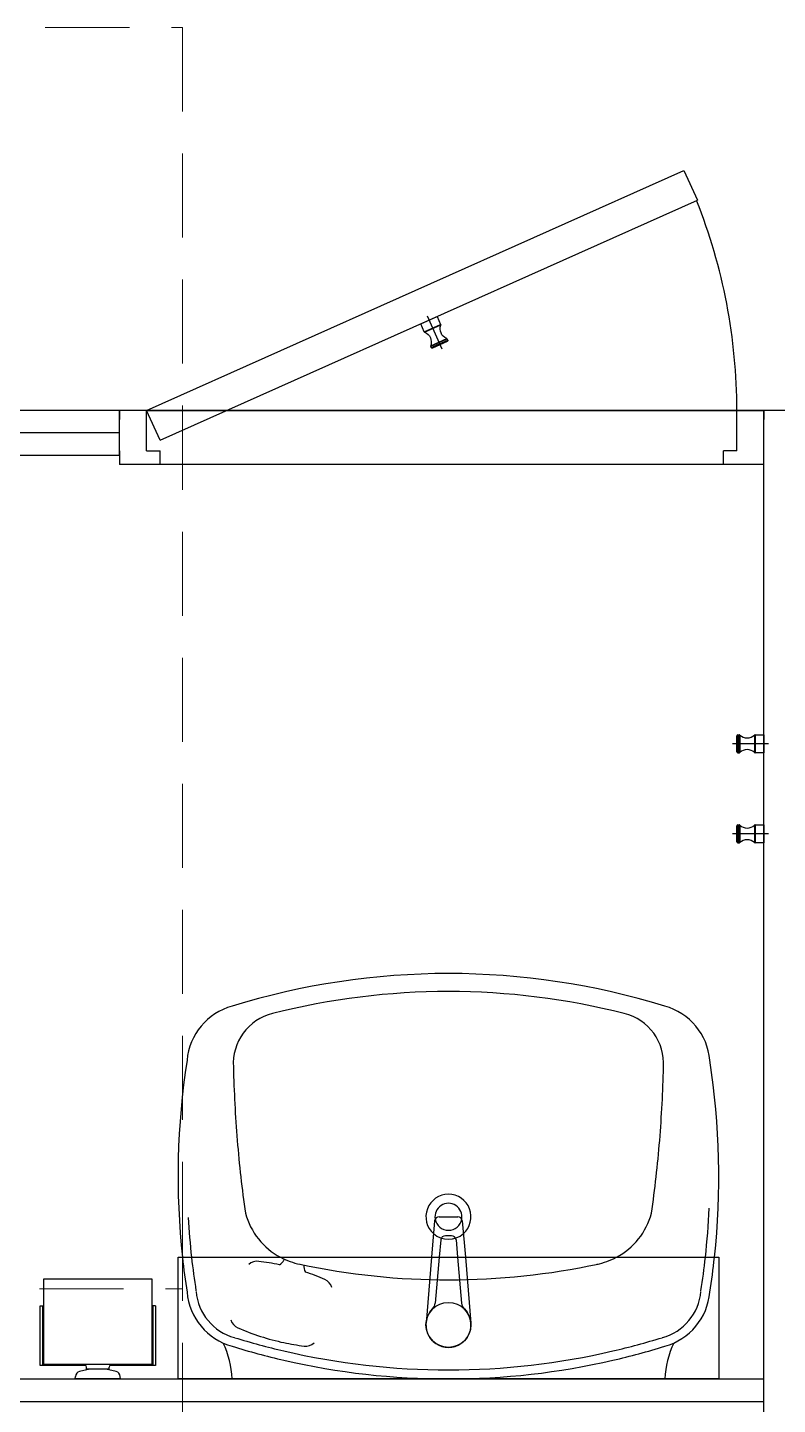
# Model space of a CAD drawing. Extents: x 475189 to 476029, y 1007718 to 1008015.
# Drawn here: x 475792.26 to 475796.72, y 1007878.75 to 1007886.94 of the extents above; entities that cross this region are included whole.
import ezdxf
from ezdxf.enums import TextEntityAlignment as Align

# ---------------------------------------------------------------- set-up
doc = ezdxf.new("R2010")
doc.units = 0
doc.header["$LTSCALE"] = 2
doc.header["$MEASUREMENT"] = 0
doc.linetypes.add('HIDDEN', pattern=[0.375, 0.25, -0.125])
doc.layers.get('0').update_dxf_attribs({"linetype": 'CONTINUOUS', "lineweight": 0})
doc.layers.add('CUBICLE', color=132, linetype='CONTINUOUS')
doc.layers.add('R.B', color=6, linetype='CONTINUOUS', lineweight=0)
doc.layers.add('TEXT', color=1, linetype='CONTINUOUS', lineweight=0)
doc.styles.add('ROMANS', font='ROMANS.SHX')
doc.styles.add('XT03_5', font='romans', dxfattribs={"width": 0.6, "height": 87.5})

# ---------------------------------------------------------------- blocks, each defined once
blk = doc.blocks.new('EXISTING')
at = {"color": 8, "linetype": 'HIDDEN'}
blk.add_line((475793.1858, 1007879.8657), (475793.1859, 1007859.4733), dxfattribs=at)
at = {"color": 8, "linetype": 'ByBlock', "style": 'ROMANS'}
for tag, height, width, p in [('DIRECTION', 0.5361, 0.85, (475672.3938, 1007828.2391)), ('DN', 1.0722, 0.708333, (475752.5516, 1007802.2382))]:
    blk.add_attdef(tag, text='', height=height, dxfattribs=dict(at, width=width)).set_placement(p, align=Align.MIDDLE_RIGHT)
at = {"color": 8, "style": 'XT03_5', "text_generation_flag": 4, "width": 0.6, "flags": 9}
for p, rotation in [((475706.5948, 1007775.5763), 270), ((475708.8166, 1007766.1034), 90)]:
    blk.add_attdef('KEYWORD', p, '', height=0.0375, rotation=rotation, dxfattribs=at)
at = {"color": 8, "style": 'XT03_5', "width": 0.6, "flags": 9}
for p, rotation in [((475708.8166, 1007775.5763), 270), ((475706.5948, 1007766.1034), 90)]:
    blk.add_attdef('KEYWORD', p, '', height=0.0375, rotation=rotation, dxfattribs=at)
at = {"layer": 'TEXT', "color": 8, "style": 'ROMANS', "width": 0.85, "flags": 8}
blk.add_attdef('WTD', text='', height=1.0722, rotation=180, dxfattribs=at).set_placement((475705.1732, 1007794.2001), align=Align.MIDDLE_CENTER)
blk.add_attdef('WTD', text='', height=1.0722, dxfattribs=at).set_placement((475731.4003, 1007752.4623), align=Align.MIDDLE_CENTER)

msp = doc.modelspace()

# ---------------------------------------------------------------- linework, layer by layer
at = {"color": 8, "linetype": 'HIDDEN'}
for p, q in [((475772.8695, 1007886.9422), (475793.1858, 1007886.9422)), ((475793.1858, 1007886.9422), (475793.1858, 1007879.4368)), ((475787.8349, 1007879.4368), (475793.1858, 1007879.4368))]:
    msp.add_line(p, q, dxfattribs=at)
at = {"layer": 'CUBICLE', "color": 8}
for p, q in [((475792.9715, 1007884.6638), (475796.1665, 1007886.0912)), ((475796.1665, 1007886.0912), (475796.2487, 1007885.915)), ((475793.0536, 1007884.4876), (475796.2487, 1007885.915)), ((475794.6022, 1007885.1795), (475794.7001, 1007885.2231)), ((475794.6402, 1007885.2258), (475794.7275, 1007885.0299)), ((475794.7001, 1007885.2231), (475794.721, 1007885.1761)), ((475794.6231, 1007885.1325), (475794.6022, 1007885.1795)), ((475794.6231, 1007885.1325), (475794.721, 1007885.1761)), ((475794.6259, 1007885.1298), (475794.7212, 1007885.1722)), ((475794.6617, 1007885.0492), (475794.7571, 1007885.0917)), ((475794.6619, 1007885.0453), (475794.7599, 1007885.0889)), ((475794.6654, 1007885.0375), (475794.7634, 1007885.0811)), ((475794.7606, 1007885.074), (475794.6725, 1007885.0348)), ((475794.7634, 1007885.0811), (475794.7599, 1007885.0889)), ((475794.6654, 1007885.0375), (475794.6619, 1007885.0453)), ((475796.9118, 1007884.6638), (475786.5919, 1007884.6638)), ((475792.8107, 1007884.3957), (475792.8107, 1007884.6638)), ((475792.8107, 1007884.6638), (475792.8107, 1007884.6102)), ((475792.9715, 1007884.6638), (475792.8107, 1007884.6638)), ((475793.0536, 1007884.4876), (475792.9715, 1007884.6638)), ((475792.9715, 1007884.4225), (475792.9715, 1007884.6638)), ((475792.9715, 1007884.6638), (475796.483, 1007884.6638)), ((475796.483, 1007884.4225), (475796.483, 1007884.6638)), ((475796.483, 1007884.6638), (475796.6438, 1007884.6638)), ((475796.6438, 1007878.6326), (475796.6438, 1007884.6638)), ((475796.6438, 1007884.6638), (475796.6438, 1007884.6102)), ((475792.8107, 1007884.5298), (475786.5919, 1007884.5298)), ((475792.8107, 1007884.4225), (475792.8107, 1007884.3421)), ((475792.9715, 1007884.4225), (475793.0519, 1007884.4225)), ((475793.0519, 1007884.3421), (475793.0519, 1007884.4225)), ((475796.483, 1007884.4225), (475796.4026, 1007884.4225)), ((475796.4026, 1007884.3421), (475796.4026, 1007884.4225)), ((475796.6438, 1007884.3421), (475796.6438, 1007884.4225)), ((475792.8107, 1007884.3957), (475786.5919, 1007884.3957)), ((475793.0519, 1007884.3421), (475792.8107, 1007884.3421)), ((475796.4026, 1007884.3421), (475793.0519, 1007884.3421)), ((475796.6438, 1007884.3421), (475796.4026, 1007884.3421)), ((475796.483, 1007882.632), (475796.483, 1007882.7285)), ((475796.4883, 1007882.7338), (475796.4883, 1007882.6266)), ((475796.4883, 1007882.7338), (475796.4969, 1007882.7338)), ((475796.4969, 1007882.7338), (475796.4969, 1007882.6266)), ((475796.5005, 1007882.7324), (475796.5005, 1007882.628)), ((475796.5887, 1007882.7324), (475796.5887, 1007882.628)), ((475796.5923, 1007882.7338), (475796.5923, 1007882.6266)), ((475796.5923, 1007882.7338), (475796.6438, 1007882.7338)), ((475796.6438, 1007882.7338), (475796.6438, 1007882.6266)), ((475796.6706, 1007882.6802), (475796.4562, 1007882.6802)), ((475796.4883, 1007882.6266), (475796.4969, 1007882.6266)), ((475796.6438, 1007882.6266), (475796.5923, 1007882.6266)), ((475796.483, 1007882.0959), (475796.483, 1007882.1924)), ((475796.4883, 1007882.1977), (475796.4969, 1007882.1977)), ((475796.4883, 1007882.1977), (475796.4883, 1007882.0905)), ((475796.4969, 1007882.1977), (475796.4969, 1007882.0905)), ((475796.5005, 1007882.1963), (475796.5005, 1007882.0919)), ((475796.5887, 1007882.1963), (475796.5887, 1007882.0919)), ((475796.5923, 1007882.1977), (475796.5923, 1007882.0905)), ((475796.5923, 1007882.1977), (475796.6438, 1007882.1977)), ((475796.6438, 1007882.1977), (475796.6438, 1007882.0905)), ((475796.6706, 1007882.1441), (475796.4562, 1007882.1441)), ((475796.4883, 1007882.0905), (475796.4969, 1007882.0905)), ((475796.6438, 1007882.0905), (475796.5923, 1007882.0905)), ((475794.685, 1007879.8411), (475794.6667, 1007879.6244)), ((475794.7117, 1007879.8657), (475794.8232, 1007879.8657)), ((475794.8499, 1007879.8411), (475794.8681, 1007879.6244)), ((475794.7858, 1007879.7531), (475794.7491, 1007879.7531)), ((475794.7224, 1007879.7287), (475794.7131, 1007879.6244)), ((475794.8125, 1007879.7287), (475794.8217, 1007879.6244)), ((475793.1591, 1007878.9007), (475793.1591, 1007879.6244)), ((475793.1591, 1007879.6244), (475796.3757, 1007879.6244)), ((475794.6667, 1007879.6244), (475794.6339, 1007879.2336)), ((475794.7131, 1007879.6244), (475794.6889, 1007879.3511)), ((475794.8217, 1007879.6244), (475794.8459, 1007879.3511)), ((475794.8681, 1007879.6244), (475794.901, 1007879.2336)), ((475796.3757, 1007879.6244), (475796.3757, 1007878.9007)), ((475792.3603, 1007879.4958), (475793.0037, 1007879.4958)), ((475792.3603, 1007878.9811), (475792.3603, 1007879.4958)), ((475793.0037, 1007879.4958), (475793.0037, 1007878.9811)), ((475792.3389, 1007879.3349), (475792.355, 1007879.3349)), ((475792.3389, 1007878.9811), (475792.3389, 1007879.3349)), ((475792.355, 1007878.9811), (475792.355, 1007879.3349)), ((475793.0251, 1007879.3349), (475793.009, 1007879.3349)), ((475793.009, 1007879.3349), (475793.009, 1007878.9811)), ((475793.0251, 1007879.3349), (475793.0251, 1007878.9811)), ((475792.6043, 1007878.9811), (475792.3389, 1007878.9811)), ((475793.0037, 1007878.9865), (475792.3603, 1007878.9865)), ((475792.548, 1007878.9007), (475792.5491, 1007878.9162)), ((475792.6155, 1007878.9543), (475792.6139, 1007878.9543)), ((475792.615, 1007878.9597), (475792.615, 1007878.9704)), ((475792.749, 1007878.9597), (475792.615, 1007878.9597)), ((475792.7501, 1007878.9543), (475792.7486, 1007878.9543)), ((475792.749, 1007878.9597), (475792.749, 1007878.9704)), ((475793.0251, 1007878.9811), (475792.7597, 1007878.9811)), ((475792.816, 1007878.9007), (475792.8149, 1007878.9162)), ((475790.7077, 1007878.9007), (475796.6438, 1007878.9007)), ((475792.816, 1007878.9007), (475792.548, 1007878.9007)), ((475796.3757, 1007878.9007), (475793.1591, 1007878.9007)), ((475793.7891, 1007878.9007), (475793.4808, 1007878.9007)), ((475796.0541, 1007878.9007), (475795.7458, 1007878.9007)), ((475790.6374, 1007878.7667), (475796.6438, 1007878.7667))]:
    msp.add_line(p, q, dxfattribs=at)
msp.add_circle((475794.7674, 1007879.2224), 0.134, dxfattribs=at)
for centre, radius, start, end in [((475793.1055, 1007884.6638), 3.3774, 0, 21.70125), ((475796.4883, 1007882.7285), 0.00536, 90, 180), ((475796.4969, 1007882.7285), 0.00536, 47.07455, 90), ((475796.5446, 1007882.7798), 0.0647, 227.07455, 312.92545), ((475796.5923, 1007882.7285), 0.00536, 90, 132.92545), ((475796.4883, 1007882.632), 0.00536, 180, 270), ((475796.4969, 1007882.632), 0.00536, 270, 312.92545), ((475796.5446, 1007882.5807), 0.0647, 47.07455, 132.92545), ((475796.5923, 1007882.632), 0.00536, 227.07455, 270), ((475796.4883, 1007882.1924), 0.00536, 90, 180), ((475796.4969, 1007882.1924), 0.00536, 47.07455, 90), ((475796.5446, 1007882.2437), 0.0647, 227.07455, 312.92545), ((475796.5923, 1007882.1924), 0.00536, 90, 132.92545), ((475796.5446, 1007882.0446), 0.0647, 47.07455, 132.92545), ((475796.4883, 1007882.0959), 0.00536, 180, 270), ((475796.4969, 1007882.0959), 0.00536, 270, 312.92545), ((475796.5923, 1007882.0959), 0.00536, 227.07455, 270), ((475794.7674, 1007876.9573), 4.3558, 72.8194, 107.1806), ((475794.7674, 1007876.9573), 4.2486, 75.74997, 104.25003), ((475793.5781, 1007880.7652), 0.3668, 105.39052, 174.99834), ((475793.7947, 1007880.777), 0.3071, 103.77301, 184.01773), ((475795.7401, 1007880.777), 0.3071, 355.98227, 76.22699), ((475795.9567, 1007880.7652), 0.3668, 5.00166, 74.60948), ((475797.629, 1007880.1069), 4.4698, 171.11718, 186.19685), ((475800.7799, 1007880.9175), 7.2932, 181.2733, 184.70055), ((475788.755, 1007880.9175), 7.2932, 355.29945, 358.7267), ((475791.9059, 1007880.1069), 4.4698, 353.80315, 8.88282), ((475800.7654, 1007880.9163), 7.2788, 184.70014, 188.13195), ((475788.7695, 1007880.9163), 7.2788, 351.86805, 355.29986), ((475794.7674, 1007879.8657), 0.134, 311.52327, 228.47522), ((475794.7674, 1007879.8657), 0.0804, 350.10194, 189.89524), ((475791.9059, 1007880.1069), 4.4162, 353.72763, 357.52493), ((475797.629, 1007880.1069), 4.4162, 183.18126, 186.27237), ((475793.9659, 1007879.9956), 0.4203, 195.01418, 241.99572), ((475794.7117, 1007879.8389), 0.0268, 90, 175.19454), ((475794.7674, 1007879.8657), 0.0804, 189.89524, 350.10194), ((475794.8232, 1007879.8389), 0.0268, 4.80546, 90), ((475795.569, 1007879.9956), 0.4203, 298.00428, 344.98582), ((475794.7674, 1007879.8657), 0.134, 228.47522, 311.52327), ((475794.7491, 1007879.7263), 0.0268, 90, 174.93638), ((475794.7858, 1007879.7263), 0.0268, 5.06362, 90), ((475797.629, 1007880.1069), 4.4698, 186.19685, 188.88283), ((475797.629, 1007880.1069), 4.4162, 186.27237, 188.88283), ((475793.6295, 1007879.5246), 0.0764, 83.00304, 130.96203), ((475793.4695, 1007878.219), 1.3918, 77.8833, 83.01183), ((475793.7279, 1007879.6405), 0.0694, 299.04553, 331.78067), ((475793.9659, 1007879.9956), 0.4203, 241.99572, 258.8835), ((475793.7279, 1007879.6405), 0.0694, 331.78067, 336.71503), ((475794.7674, 1007883.739), 4.2486, 258.00446, 282.08627), ((475793.9767, 1007879.5718), 0.0694, 174.58858, 210.09586), ((475795.569, 1007879.9956), 0.4203, 281.1165, 298.00428), ((475791.9059, 1007880.1069), 4.4162, 351.11717, 353.72763), ((475791.9059, 1007880.1069), 4.4698, 351.11717, 353.80315), ((475793.4695, 1007878.219), 1.3918, 66.13008, 71.25869), ((475794.0017, 1007879.4218), 0.0764, 18.17986, 66.13886), ((475793.5781, 1007879.4487), 0.3668, 185.00166, 254.60948), ((475793.5781, 1007879.4487), 0.3132, 185.00166, 254.60948), ((475795.9567, 1007879.4487), 0.3132, 285.39052, 354.99834), ((475795.9567, 1007879.4487), 0.3668, 285.39052, 354.99834), ((475794.6355, 1007879.3558), 0.0536, 314.67007, 354.93638), ((475794.8994, 1007879.3558), 0.0536, 185.06362, 225.32993), ((475793.5459, 1007879.2753), 0.0764, 198.17903, 246.13803), ((475794.7674, 1007879.2224), 0.134, 134.67007, 45.32993), ((475794.0782, 1007880.4781), 1.3918, 246.12924, 258.01047), ((475792.9047, 1007878.8698), 0.577, 3.07445, 25.09001), ((475794.7674, 1007883.2565), 4.3558, 252.8194, 257.01972), ((475794.7674, 1007883.2565), 4.3022, 252.8194, 256.85509), ((475794.7674, 1007883.2565), 4.3022, 252.8194, 256.85509), ((475794.0782, 1007880.4781), 1.3918, 258.01047, 263.01098), ((475793.9181, 1007879.1725), 0.0764, 263.00221, 310.9612), ((475794.7674, 1007883.2565), 4.3022, 283.14487, 287.1806), ((475794.7674, 1007883.2565), 4.3558, 282.98024, 287.1806), ((475796.6302, 1007878.8698), 0.577, 154.90999, 176.92555), ((475794.7674, 1007883.2565), 4.3022, 256.85509, 283.14487), ((475794.7674, 1007883.2565), 4.3558, 257.01972, 282.98024), ((475794.7674, 1007883.2565), 4.3558, 257.01972, 282.98024), ((475794.7674, 1007883.2565), 4.3558, 257.01972, 282.98024), ((475792.5811, 1007878.914), 0.0322, 105.23431, 176.01917), ((475792.682, 1007878.5437), 0.416, 74.76656, 105.23431), ((475792.6043, 1007878.9704), 0.0107, 0, 90), ((475792.7597, 1007878.9704), 0.0107, 90, 180), ((475792.7829, 1007878.914), 0.0322, 3.98083, 74.76656)]:
    msp.add_arc(centre, radius, start, end, dxfattribs=at)
at = {"layer": 'CUBICLE', "color": 8, "extrusion": (0, 0, -1)}
for centre, major_axis, start_param, end_param in [((475794.7824, 1007885.1512), (0.0458, 0.0458), 2.758921, 4.257302), ((475794.7162, 1007885.1739), (0.00379, -0.00379), 5.078908, 5.828098), ((475794.628, 1007885.1347), (0.00379, 0.00379), 2.758921, 3.508111), ((475794.6005, 1007885.0702), (0.0458, -0.0458), 4.329717, 5.828098), ((475794.755, 1007885.0868), (0.00379, 0.00379), 5.900513, 6.649704), ((475794.7585, 1007885.0789), (0.00379, -0.00379), 5.078908, 6.649704), ((475794.6668, 1007885.0475), (0.00379, 0.00379), 3.508111, 4.257302), ((475794.6703, 1007885.0397), (0.00379, -0.00379), 0.366519, 1.937315)]:
    msp.add_ellipse(centre, major_axis=major_axis, ratio=1, start_param=start_param, end_param=end_param, dxfattribs=at)

# ---------------------------------------------------------------- block references
at = {"layer": 'R.B'}
msp.add_blockref('EXISTING', (0, 0), dxfattribs=at)

doc.saveas('drawing.dxf')
